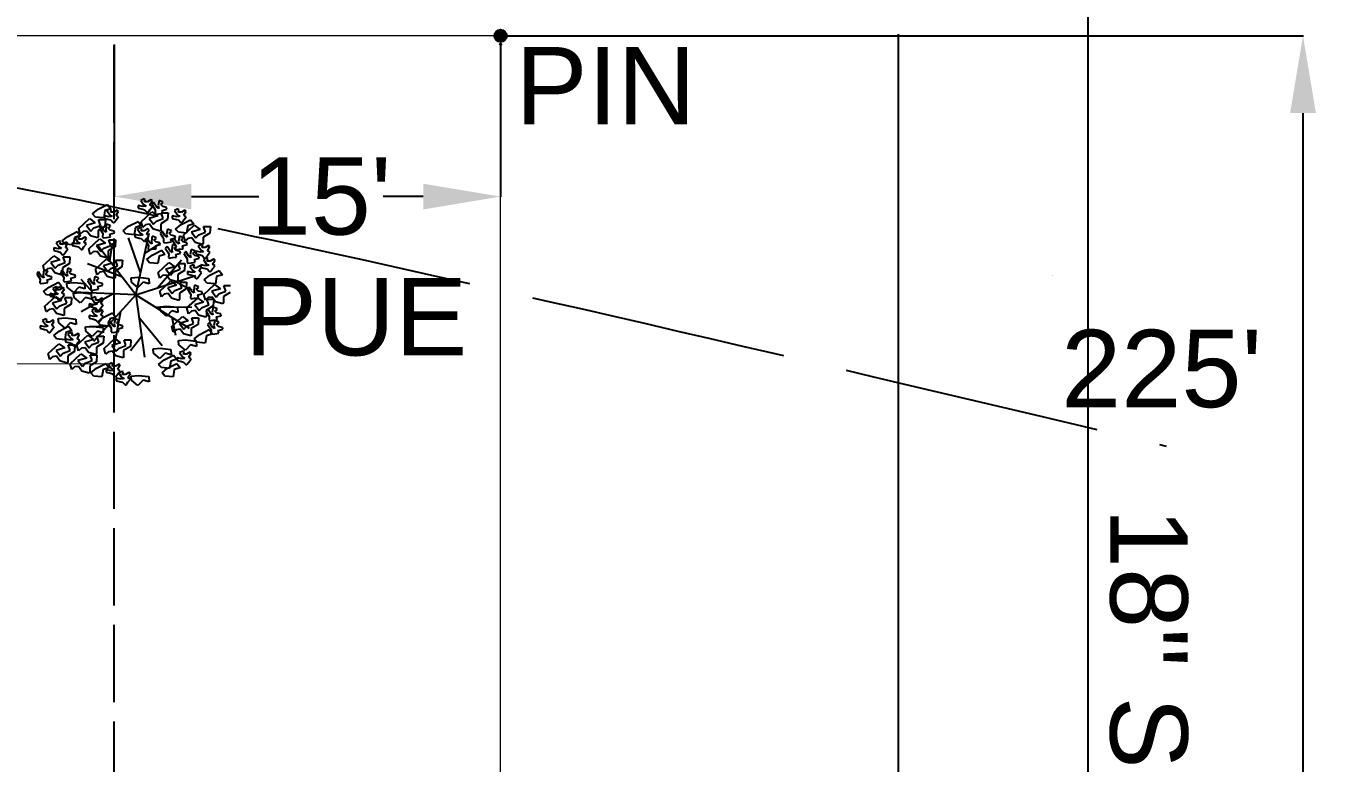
# Model space of a CAD drawing. Header units: inches. Extents: x 24644 to 29599, y 4928 to 7841.
# Drawn here: x 26571 to 27173, y 7134 to 7477 of the extents above; entities that cross this region are included whole.
import ezdxf

# ---------------------------------------------------------------- set-up
doc = ezdxf.new("R2010")
doc.units = ezdxf.units.IN
doc.header["$LTSCALE"] = 10
doc.header["$MEASUREMENT"] = 0
doc.linetypes.add('ACAD_ISO02W100', pattern=[15, 12, -3])
doc.layers.get('Defpoints').update_dxf_attribs({"linetype": 'ACAD_ISO02W100'})
doc.layers.add('Boundary', color=12, linetype='Continuous', lineweight=0)
for name, color, linetype in [('Dimension', 6, 'Continuous'), ('Existing contour', 30, 'Continuous'), ('New contour', 80, 'Continuous'), ('pins', 7, 'Continuous'), ('SD LINE', 4, 'Continuous'), ('TEXT', 7, 'Continuous'), ('Tree', 109, 'Continuous')]:
    doc.layers.add(name, color=color, linetype=linetype)
doc.styles.get("Standard").update_dxf_attribs({"font": 'arial.ttf'})
doc.dimstyles.get("Standard").update_dxf_attribs({"dimtxt": 36, "dimasz": 36, "dimexe": 0.18, "dimexo": 0.0625, "dimgap": 0.09, "dimtad": 0, "dimtih": 1, "dimtoh": 1, "dimdec": 0, "dimzin": 0, "dimdsep": 46, "dimlunit": 3, "dimtxsty": 'Standard', "dimcen": 0.09, "dimadec": 0, "dimazin": 0, "dimtfac": 1, "dimtdec": 0, "dimtofl": 0, "dimtmove": 0, "dimatfit": 3, "dimfxl": 1, "dimtolj": 1, "dimtzin": 0, "dimarcsym": 0})

# ---------------------------------------------------------------- blocks, each defined once
blk = doc.blocks.new('Tree')
at = {"color": 116, "true_color": 0x136734}
for p, q in [((-12.25, 24.91), (-13.84, 24.18)), ((-13.84, 24.18), (-12.48, 22.24)), ((-11.8, 24.67), (-12.25, 24.91)), ((-12.03, 23.46), (-11.8, 24.67)), ((-9.08, 24.43), (-10.66, 23.46)), ((-8.4, 23.94), (-9.08, 24.43)), ((-5.31, 24.12), (-5.72, 21.79)), ((-3.67, 23.52), (-5.31, 24.12)), ((-36.24, 17.93), (-33.67, 20.02)), ((-33.67, 20.02), (-29.28, 22.28)), ((-30.52, 19.42), (-31.1, 16.04)), ((-27.77, 20.29), (-30.52, 19.42)), ((-28.01, 20.18), (-29.6, 19.45)), ((-29.6, 19.45), (-28.24, 17.51)), ((-29.28, 22.28), (-27.77, 20.29)), ((-27.56, 19.94), (-28.01, 20.18)), ((-27.79, 18.73), (-27.56, 19.94)), ((-26.43, 18.73), (-27.79, 18.73)), ((-24.84, 19.7), (-26.43, 18.73)), ((-25.3, 17.27), (-24.16, 19.21)), ((-24.16, 19.21), (-24.84, 19.7)), ((-14.97, 21.76), (-14.97, 20.54)), ((-12.71, 21.27), (-14.97, 21.76)), ((-14.97, 20.54), (-12.93, 20.06)), ((-13.58, 14.26), (-8.59, 18.88)), ((-12.93, 20.06), (-12.03, 19.81)), ((-11.34, 21.51), (-12.71, 21.27)), ((-12.48, 22.24), (-11.34, 21.51)), ((-10.66, 23.46), (-12.03, 23.46)), ((-12.03, 19.81), (-10.89, 18.6)), ((-10.89, 18.6), (-10.44, 18.6)), ((-10.44, 18.6), (-9.53, 19.81)), ((-9.53, 22), (-8.4, 23.94)), ((-8.4, 21.27), (-9.53, 22)), ((-9.53, 19.81), (-8.4, 21.27)), ((-7.82, 23.21), (-8.68, 22.35)), ((-8.68, 22.35), (-7.58, 20.57)), ((-8.59, 18.88), (-5.88, 16.93)), ((-6.57, 21.26), (-7.82, 23.21)), ((-7.58, 20.57), (-7.12, 19.75)), ((-7.12, 19.75), (-7.17, 18.09)), ((-7.17, 18.09), (-6.85, 17.77)), ((-5.43, 20.47), (-6.57, 21.26)), ((-5.72, 21.79), (-5.43, 20.47)), ((-5.35, 17.99), (-3.52, 18.22)), ((-4.54, 22.33), (-3.52, 23.02)), ((-3.58, 21.37), (-4.54, 22.33)), ((-3.38, 15.72), (-4.29, 18.39)), ((-4.29, 18.39), (-1.12, 18.39)), ((-3.81, 19.54), (-1.63, 20.11)), ((-3.52, 18.22), (-3.81, 19.54)), ((-3.52, 23.02), (-3.67, 23.52)), ((-1.77, 20.93), (-3.58, 21.37)), ((-1.63, 20.11), (-1.77, 20.93)), ((-1.12, 18.39), (-1.34, 15.23)), ((3.51, 20.18), (1.93, 19.45)), ((1.93, 19.45), (3.29, 17.51)), ((3.97, 19.94), (3.51, 20.18)), ((3.74, 18.73), (3.97, 19.94)), ((5.1, 18.73), (3.74, 18.73)), ((6.69, 19.7), (5.1, 18.73)), ((6.23, 17.27), (7.36, 19.21)), ((7.36, 19.21), (6.69, 19.7)), ((-42.74, 11.11), (-37.75, 15.72)), ((-35.04, 13.78), (-39.12, 12.56)), ((-39.12, 12.56), (-37.08, 9.9)), ((-37.75, 15.72), (-35.04, 13.78)), ((-34.94, 16.42), (-36.24, 17.93)), ((-35.72, 11.35), (-32.54, 12.56)), ((-31.1, 16.04), (-34.94, 16.42)), ((-30.51, 12.08), (-33.68, 10.14)), ((-32.54, 12.56), (-33.45, 15.24)), ((-33.45, 15.24), (-30.28, 15.24)), ((-32.26, 12.17), (-33.12, 11.32)), ((-31, 10.23), (-32.26, 12.17)), ((-30.73, 17.03), (-30.73, 15.81)), ((-28.47, 16.54), (-30.73, 17.03)), ((-30.73, 15.81), (-28.69, 15.33)), ((-30.28, 15.24), (-30.51, 12.08)), ((-29.74, 13.09), (-30.15, 10.76)), ((-28.1, 12.48), (-29.74, 13.09)), ((-28.69, 15.33), (-27.79, 15.08)), ((-27.11, 16.78), (-28.47, 16.54)), ((-28.24, 17.51), (-27.11, 16.78)), ((-27.96, 11.99), (-28.1, 12.48)), ((-27.79, 15.08), (-26.66, 13.87)), ((-26.66, 13.87), (-26.2, 13.87)), ((-26.2, 13.87), (-25.3, 15.08)), ((-24.16, 16.54), (-25.3, 17.27)), ((-25.3, 15.08), (-24.16, 16.54)), ((-22.06, 10.05), (-19.49, 12.14)), ((-19.49, 12.14), (-15.09, 14.4)), ((-13.58, 12.41), (-16.33, 11.53)), ((-15.09, 14.4), (-13.58, 12.41)), ((-12.9, 11.59), (-13.58, 14.26)), ((-11.54, 12.81), (-12.9, 11.59)), ((-9.72, 13.05), (-11.54, 12.81)), ((-5.88, 16.93), (-9.95, 15.72)), ((-9.95, 15.72), (-7.91, 13.05)), ((-8.14, 10.86), (-9.72, 13.05)), ((-7.91, 13.05), (-6.55, 14.51)), ((-6.85, 17.77), (-5.35, 17.99)), ((-6.55, 14.51), (-3.38, 15.72)), ((-1.34, 15.23), (-4.51, 13.29)), ((-4.51, 13.29), (-4.51, 10.38)), ((0.8, 17.03), (0.8, 15.81)), ((3.06, 16.54), (0.8, 17.03)), ((0.8, 15.81), (2.83, 15.33)), ((2.38, 10.83), (4.95, 12.92)), ((2.83, 15.33), (3.74, 15.08)), ((4.42, 16.78), (3.06, 16.54)), ((3.29, 17.51), (4.42, 16.78)), ((3.74, 15.08), (4.87, 13.87)), ((4.87, 13.87), (5.32, 13.87)), ((4.95, 12.92), (9.34, 15.19)), ((5.32, 13.87), (6.23, 15.08)), ((6.13, 7.96), (11.11, 12.57)), ((7.36, 16.54), (6.23, 17.27)), ((6.23, 15.08), (7.36, 16.54)), ((8.1, 12.32), (7.52, 8.94)), ((10.86, 13.19), (8.1, 12.32)), ((9.34, 15.19), (10.86, 13.19)), ((11.11, 12.57), (13.83, 10.63)), ((16.33, 9.41), (15.42, 12.09)), ((15.42, 12.09), (18.59, 12.09)), ((18.59, 12.09), (18.36, 8.93)), ((-50.43, 5.32), (-47.86, 7.41)), ((-47.86, 7.41), (-43.47, 9.67)), ((-44.71, 6.8), (-45.29, 3.42)), ((-41.95, 7.68), (-44.71, 6.8)), ((-42.99, 7.57), (-44.58, 6.84)), ((-44.58, 6.84), (-43.22, 4.9)), ((-43.47, 9.67), (-41.95, 7.68)), ((-42.54, 7.33), (-42.99, 7.57)), ((-42.77, 6.12), (-42.54, 7.33)), ((-41.4, 6.12), (-42.77, 6.12)), ((-42.06, 8.44), (-42.74, 11.11)), ((-40.7, 9.66), (-42.06, 8.44)), ((-39.82, 7.09), (-41.4, 6.12)), ((-38.89, 9.9), (-40.7, 9.66)), ((-40.27, 4.66), (-39.14, 6.6)), ((-39.14, 6.6), (-39.82, 7.09)), ((-37.3, 7.71), (-38.89, 9.9)), ((-38.01, 1.65), (-33.03, 6.26)), ((-33.91, 6.74), (-37.3, 7.71)), ((-37.08, 9.9), (-35.72, 11.35)), ((-33.68, 7.23), (-33.91, 6.74)), ((-33.68, 10.14), (-33.68, 7.23)), ((-33.12, 11.32), (-32.02, 9.53)), ((-33.03, 6.26), (-30.31, 4.32)), ((-32.02, 9.53), (-31.55, 8.72)), ((-31.55, 8.72), (-31.61, 7.06)), ((-31.61, 7.06), (-31.29, 6.74)), ((-31.29, 6.74), (-29.79, 6.96)), ((-29.87, 9.44), (-31, 10.23)), ((-30.15, 10.76), (-29.87, 9.44)), ((-29.79, 6.96), (-27.96, 7.18)), ((-28.97, 11.29), (-27.96, 11.99)), ((-28.01, 10.33), (-28.97, 11.29)), ((-28.24, 8.5), (-26.07, 9.07)), ((-27.96, 7.18), (-28.24, 8.5)), ((-26.2, 9.9), (-28.01, 10.33)), ((-26.07, 9.07), (-26.2, 9.9)), ((-20.75, 8.54), (-22.06, 10.05)), ((-16.91, 8.15), (-20.75, 8.54)), ((-13.9, -9.45), (-19.61, 6.76)), ((-16.33, 11.53), (-16.91, 8.15)), ((-16.55, 8.36), (-16.55, 7.14)), ((-14.28, 7.87), (-16.55, 8.36)), ((-16.55, 7.14), (-14.51, 6.66)), ((-16.13, -19.75), (-9.91, 8.95)), ((-13.83, 11.51), (-15.41, 10.78)), ((-15.41, 10.78), (-14.05, 8.84)), ((-14.51, 6.66), (-13.6, 6.41)), ((-12.92, 8.11), (-14.28, 7.87)), ((-14.05, 8.84), (-12.92, 8.11)), ((-13.37, 11.27), (-13.83, 11.51)), ((-13.6, 10.06), (-13.37, 11.27)), ((-12.24, 10.06), (-13.6, 10.06)), ((-13.6, 6.41), (-12.47, 5.2)), ((-10.65, 11.03), (-12.24, 10.06)), ((-12.02, 5.2), (-11.11, 6.41)), ((-10.97, 6.66), (-11.83, 5.8)), ((-11.11, 8.6), (-9.98, 10.54)), ((-9.98, 7.87), (-11.11, 8.6)), ((-11.11, 6.41), (-9.98, 7.87)), ((-9.72, 4.71), (-10.97, 6.66)), ((-9.98, 10.54), (-10.65, 11.03)), ((-8.46, 7.57), (-8.87, 5.24)), ((-6.82, 6.96), (-8.46, 7.57)), ((-4.74, 9.89), (-8.14, 10.86)), ((-7.69, 5.78), (-6.67, 6.47)), ((-6.67, 6.47), (-6.82, 6.96)), ((-4.51, 10.38), (-4.74, 9.89)), ((-3.88, 9.81), (-4.74, 8.95)), ((-4.74, 8.95), (-3.64, 7.17)), ((-2.63, 7.86), (-3.88, 9.81)), ((-3.64, 7.17), (-3.17, 6.35)), ((-3.17, 6.35), (-3.23, 4.69)), ((-1.49, 7.07), (-2.63, 7.86)), ((-1.37, 10.72), (-1.78, 8.39)), ((-1.78, 8.39), (-1.49, 7.07)), ((0.27, 10.12), (-1.37, 10.72)), ((-0.6, 8.93), (0.42, 9.62)), ((0.37, 7.97), (-0.6, 8.93)), ((0.13, 6.14), (2.31, 6.71)), ((0.42, 4.82), (0.13, 6.14)), ((0.42, 9.62), (0.27, 10.12)), ((2.17, 7.53), (0.37, 7.97)), ((1.64, 6.66), (0.78, 5.8)), ((2.89, 4.71), (1.64, 6.66)), ((2.31, 6.71), (2.17, 7.53)), ((3.68, 9.33), (2.38, 10.83)), ((7.52, 8.94), (3.68, 9.33)), ((4.15, 7.57), (3.74, 5.24)), ((5.79, 6.96), (4.15, 7.57)), ((4.92, 5.78), (5.94, 6.47)), ((5.94, 6.47), (5.79, 6.96)), ((6.81, 5.29), (6.13, 7.96)), ((8.17, 6.5), (6.81, 5.29)), ((9.98, 6.74), (8.17, 6.5)), ((13.83, 10.63), (9.75, 9.41)), ((9.75, 9.41), (11.79, 6.74)), ((11.57, 4.56), (9.98, 6.74)), ((11.79, 6.74), (13.15, 8.2)), ((13.15, 8.2), (16.33, 9.41)), ((18.36, 8.93), (15.19, 6.99)), ((15.19, 6.99), (15.19, 4.07)), ((-54.38, 2.05), (-54.38, 0.84)), ((-52.12, 1.56), (-54.38, 2.05)), ((-54.38, 0.84), (-52.34, 0.35)), ((-51.66, 5.21), (-53.25, 4.48)), ((-53.25, 4.48), (-51.89, 2.54)), ((-52.34, 0.35), (-51.44, 0.11)), ((-50.75, 1.81), (-52.12, 1.56)), ((-51.89, 2.54), (-50.75, 1.81)), ((-51.21, 4.96), (-51.66, 5.21)), ((-51.44, 3.75), (-51.21, 4.96)), ((-50.07, 3.75), (-51.44, 3.75)), ((-51.44, 0.11), (-50.3, -1.11)), ((-49.13, 3.81), (-50.43, 5.32)), ((-48.49, 4.72), (-50.07, 3.75)), ((-49.85, -1.11), (-48.94, 0.11)), ((-45.29, 3.42), (-49.13, 3.81)), ((-48.94, 2.29), (-47.81, 4.24)), ((-47.81, 1.56), (-48.94, 2.29)), ((-48.94, 0.11), (-47.81, 1.56)), ((-47.81, 4.24), (-48.49, 4.72)), ((-45.71, 4.42), (-45.71, 3.2)), ((-43.45, 3.93), (-45.71, 4.42)), ((-45.71, 3.2), (-43.67, 2.72)), ((-43.67, 2.72), (-42.77, 2.47)), ((-42.08, 4.17), (-43.45, 3.93)), ((-43.22, 4.9), (-42.08, 4.17)), ((-42.77, 2.47), (-41.63, 1.26)), ((-41.63, 1.26), (-41.18, 1.26)), ((-41.18, 1.26), (-40.27, 2.47)), ((-39.14, 3.93), (-40.27, 4.66)), ((-40.27, 2.47), (-39.14, 3.93)), ((-37.33, -1.02), (-38.01, 1.65)), ((-35.97, 0.2), (-37.33, -1.02)), ((-34.16, 0.44), (-35.97, 0.2)), ((-30.31, 4.32), (-34.39, 3.11)), ((-34.39, 3.11), (-32.35, 0.44)), ((-32.57, -1.75), (-34.16, 0.44)), ((-16.13, -19.75), (-34.12, 3.46)), ((-32.35, 0.44), (-30.99, 1.9)), ((-30.99, 1.9), (-27.81, 3.11)), ((-25.78, 2.62), (-28.95, 0.68)), ((-28.95, 0.68), (-28.95, -2.23)), ((-27.81, 3.11), (-28.72, 5.78)), ((-28.72, 5.78), (-25.55, 5.78)), ((-28.23, -4.13), (-27.04, 4.24)), ((-25.55, 5.78), (-25.78, 2.62)), ((-12.47, 5.2), (-12.02, 5.2)), ((-11.95, -0.44), (-4.76, 4.03)), ((-11.83, 5.8), (-10.74, 4.01)), ((-10.74, 4.01), (-10.27, 3.2)), ((-10.27, 3.2), (-10.33, 1.54)), ((-10.33, 1.54), (-10.01, 1.22)), ((-10.01, 1.22), (-8.51, 1.44)), ((-8.59, 3.92), (-9.72, 4.71)), ((-8.87, 5.24), (-8.59, 3.92)), ((-8.51, 1.44), (-6.68, 1.67)), ((-8.45, -1.26), (-4.06, 1)), ((-6.73, 4.81), (-7.69, 5.78)), ((-6.96, 2.98), (-4.79, 3.56)), ((-6.68, 1.67), (-6.96, 2.98)), ((-4.92, 4.38), (-6.73, 4.81)), ((-4.79, 3.56), (-4.92, 4.38)), ((-4.06, 1), (-2.54, -0.99)), ((-3.23, 4.69), (-2.91, 4.37)), ((-2.91, 4.37), (-1.41, 4.59)), ((-1.52, 2.72), (-2.38, 1.86)), ((-2.38, 1.86), (-1.28, 0.07)), ((-0.26, 0.77), (-1.52, 2.72)), ((-1.41, 4.59), (0.42, 4.82)), ((-1.28, 0.07), (-0.81, -0.74)), ((0.87, -0.02), (-0.26, 0.77)), ((1, 3.63), (0.59, 1.3)), ((0.59, 1.3), (0.87, -0.02)), ((0.78, 5.8), (1.88, 4.01)), ((2.64, 3.02), (1, 3.63)), ((1.77, 1.84), (2.78, 2.53)), ((2.73, 0.87), (1.77, 1.84)), ((1.88, 4.01), (2.34, 3.2)), ((2.34, 3.2), (2.29, 1.54)), ((2.29, 1.54), (2.61, 1.22)), ((2.61, 1.22), (4.1, 1.44)), ((2.78, 2.53), (2.64, 3.02)), ((4.54, 0.44), (2.73, 0.87)), ((4.03, 3.92), (2.89, 4.71)), ((3.74, 5.24), (4.03, 3.92)), ((4.1, 1.44), (5.93, 1.67)), ((4.67, -0.38), (4.54, 0.44)), ((5.88, 4.81), (4.92, 5.78)), ((5.65, 2.98), (7.83, 3.56)), ((5.93, 1.67), (5.65, 2.98)), ((7.69, 4.38), (5.88, 4.81)), ((7.15, 0.35), (6.3, -0.51)), ((8.41, -1.6), (7.15, 0.35)), ((7.83, 3.56), (7.69, 4.38)), ((9.67, 1.26), (9.26, -1.07)), ((11.31, 0.66), (9.67, 1.26)), ((10.44, -0.53), (11.45, 0.16)), ((11.45, 0.16), (11.31, 0.66)), ((14.96, 3.59), (11.57, 4.56)), ((11.83, 0.48), (11.83, -0.74)), ((14.09, -0.01), (11.83, 0.48)), ((14.55, 3.63), (12.96, 2.9)), ((12.96, 2.9), (14.32, 0.96)), ((15.45, 0.23), (14.09, -0.01)), ((14.32, 0.96), (15.45, 0.23)), ((15, 3.39), (14.55, 3.63)), ((14.77, 2.18), (15, 3.39)), ((16.14, 2.18), (14.77, 2.18)), ((15.19, 4.07), (14.96, 3.59)), ((17.72, 3.15), (16.14, 2.18)), ((17.26, 0.72), (18.4, 2.66)), ((18.4, -0.01), (17.26, 0.72)), ((18.4, 2.66), (17.72, 3.15)), ((-59.29, -6.23), (-54.31, -1.62)), ((-51.59, -3.56), (-55.67, -4.78)), ((-55.67, -4.78), (-53.63, -7.45)), ((-54.31, -1.62), (-51.59, -3.56)), ((-53.63, -7.45), (-52.27, -5.99)), ((-52.27, -5.99), (-49.1, -4.78)), ((-50.3, -1.11), (-49.85, -1.11)), ((-47.06, -5.26), (-50.23, -7.2)), ((-49.1, -4.78), (-50.01, -2.1)), ((-50.01, -2.1), (-46.83, -2.1)), ((-46.83, -2.1), (-47.06, -5.26)), ((-22.58, -11.42), (-38.68, -5.38)), ((-34.86, -7.81), (-29.87, -3.19)), ((-29.18, -2.72), (-32.57, -1.75)), ((-27.16, -5.14), (-31.23, -6.35)), ((-29.87, -3.19), (-27.16, -5.14)), ((-28.95, -2.23), (-29.18, -2.72)), ((-24.66, -6.35), (-25.57, -3.68)), ((-25.57, -3.68), (-22.4, -3.68)), ((-22.4, -3.68), (-22.62, -6.84)), ((-11.02, -3.35), (-8.45, -1.26)), ((-9.72, -4.86), (-11.02, -3.35)), ((-5.88, -5.25), (-9.72, -4.86)), ((-6.1, -16.53), (5.09, -3.47)), ((-5.3, -1.87), (-5.88, -5.25)), ((-5.7, -9.38), (-0.71, -4.77)), ((-2.54, -0.99), (-5.3, -1.87)), ((-0.81, -0.74), (-0.87, -2.4)), ((-0.87, -2.4), (-0.55, -2.72)), ((-0.71, -4.77), (2.01, -6.71)), ((-0.55, -2.72), (0.95, -2.5)), ((0.95, -2.5), (2.78, -2.28)), ((2.5, -0.96), (4.67, -0.38)), ((2.78, -2.28), (2.5, -0.96)), ((4.5, -7.93), (3.59, -5.25)), ((3.59, -5.25), (6.76, -5.25)), ((6.3, -0.51), (7.39, -2.29)), ((6.76, -5.25), (6.54, -8.41)), ((7.39, -2.29), (7.86, -3.11)), ((7.86, -3.11), (7.8, -4.77)), ((7.8, -4.77), (8.12, -5.09)), ((8.12, -5.09), (9.62, -4.87)), ((9.54, -2.39), (8.41, -1.6)), ((10.61, -5.83), (9.02, -6.56)), ((9.26, -1.07), (9.54, -2.39)), ((9.62, -4.87), (11.45, -4.64)), ((11.4, -1.49), (10.44, -0.53)), ((11.06, -6.07), (10.61, -5.83)), ((11.17, -3.32), (13.34, -2.75)), ((11.45, -4.64), (11.17, -3.32)), ((13.21, -1.93), (11.4, -1.49)), ((11.83, -0.74), (13.87, -1.22)), ((13.34, -2.75), (13.21, -1.93)), ((13.87, -1.22), (14.77, -1.47)), ((14.19, -5.83), (14.19, -7.04)), ((16.46, -6.32), (14.19, -5.83)), ((14.77, -1.47), (15.91, -2.68)), ((16.91, -2.68), (15.33, -3.41)), ((15.33, -3.41), (16.69, -5.34)), ((15.91, -2.68), (16.36, -2.68)), ((16.36, -2.68), (17.26, -1.47)), ((16.69, -5.34), (17.82, -6.07)), ((17.37, -2.92), (16.91, -2.68)), ((17.14, -4.13), (17.37, -2.92)), ((18.5, -4.13), (17.14, -4.13)), ((17.26, -1.47), (18.4, -0.01)), ((20.09, -3.16), (18.5, -4.13)), ((19.63, -5.59), (20.76, -3.65)), ((20.76, -6.32), (19.63, -5.59)), ((20.76, -3.65), (20.09, -3.16)), ((-61.42, -9.11), (-62.28, -9.97)), ((-62.28, -9.97), (-61.18, -11.75)), ((-60.17, -11.05), (-61.42, -9.11)), ((-61.18, -11.75), (-60.71, -12.56)), ((-59.03, -11.84), (-60.17, -11.05)), ((-58.9, -8.2), (-59.32, -10.53)), ((-59.32, -10.53), (-59.03, -11.84)), ((-58.61, -8.9), (-59.29, -6.23)), ((-57.27, -8.8), (-58.9, -8.2)), ((-57.26, -7.69), (-58.61, -8.9)), ((-58.14, -9.99), (-57.12, -9.29)), ((-57.17, -10.95), (-58.14, -9.99)), ((-57.12, -9.29), (-57.27, -8.8)), ((-55.44, -7.45), (-57.26, -7.69)), ((-55.37, -11.39), (-57.17, -10.95)), ((-53.85, -9.63), (-55.44, -7.45)), ((-55.23, -12.21), (-55.37, -11.39)), ((-50.46, -10.6), (-53.85, -9.63)), ((-50.39, -8.32), (-51.24, -9.18)), ((-51.24, -9.18), (-50.15, -10.96)), ((-50.23, -10.11), (-50.46, -10.6)), ((-49.13, -10.27), (-50.39, -8.32)), ((-50.23, -7.2), (-50.23, -10.11)), ((-50.15, -10.96), (-49.68, -11.78)), ((-49.68, -11.78), (-49.74, -13.44)), ((-48, -11.06), (-49.13, -10.27)), ((-47.87, -7.41), (-48.28, -9.74)), ((-48.28, -9.74), (-48, -11.06)), ((-46.23, -8.01), (-47.87, -7.41)), ((-47.1, -9.2), (-46.09, -8.51)), ((-46.14, -10.16), (-47.1, -9.2)), ((-46.37, -11.99), (-44.2, -11.42)), ((-46.09, -13.31), (-46.37, -11.99)), ((-46.09, -8.51), (-46.23, -8.01)), ((-44.33, -10.6), (-46.14, -10.16)), ((-44.2, -11.42), (-44.33, -10.6)), ((-35.26, -11.35), (-35.67, -13.68)), ((-33.62, -11.95), (-35.26, -11.35)), ((-34.18, -10.48), (-34.86, -7.81)), ((-32.82, -9.26), (-34.18, -10.48)), ((-33.47, -12.45), (-33.62, -11.95)), ((-31.01, -9.02), (-32.82, -9.26)), ((-31.23, -6.35), (-29.2, -9.02)), ((-29.42, -11.21), (-31.01, -9.02)), ((-26.02, -12.18), (-29.42, -11.21)), ((-29.2, -9.02), (-27.83, -7.56)), ((-27.83, -7.56), (-24.66, -6.35)), ((-25.8, -11.69), (-26.02, -12.18)), ((-22.62, -6.84), (-25.8, -8.78)), ((-25.8, -8.78), (-25.8, -11.69)), ((-18.34, -11.95), (-15.04, -11.64)), ((-18.09, -13.93), (-18.34, -11.95)), ((-16.13, -19.75), (11.83, -10.78)), ((-15.04, -11.64), (-10.13, -12.19)), ((-5.01, -12.05), (-5.7, -9.38)), ((-3.66, -10.84), (-5.01, -12.05)), ((-1.84, -10.6), (-3.66, -10.84)), ((2.01, -6.71), (-2.07, -7.93)), ((-2.07, -7.93), (-0.03, -10.6)), ((-0.26, -12.78), (-1.84, -10.6)), ((-0.03, -10.6), (1.33, -9.14)), ((1.33, -9.14), (4.5, -7.93)), ((6.54, -8.41), (3.37, -10.35)), ((3.37, -10.35), (3.37, -13.27)), ((7.89, -8.98), (7.89, -10.2)), ((10.15, -9.47), (7.89, -8.98)), ((7.89, -10.2), (9.93, -10.68)), ((9.02, -6.56), (10.38, -8.5)), ((9.93, -10.68), (10.83, -10.93)), ((11.51, -9.23), (10.15, -9.47)), ((10.38, -8.5), (11.51, -9.23)), ((10.83, -7.28), (11.06, -6.07)), ((12.19, -7.28), (10.83, -7.28)), ((10.83, -10.93), (11.97, -12.14)), ((13.78, -6.31), (12.19, -7.28)), ((12.42, -12.14), (13.32, -10.93)), ((13.32, -8.74), (14.46, -6.8)), ((14.46, -9.47), (13.32, -8.74)), ((13.32, -10.93), (14.46, -9.47)), ((14.46, -6.8), (13.78, -6.31)), ((14.19, -7.04), (16.23, -7.53)), ((15.78, -12.81), (18.35, -10.72)), ((16.23, -7.53), (17.14, -7.77)), ((17.82, -6.07), (16.46, -6.32)), ((17.14, -7.77), (18.27, -8.99)), ((18.27, -8.99), (18.72, -8.99)), ((18.35, -10.72), (22.74, -8.46)), ((18.72, -8.99), (19.63, -7.77)), ((19.63, -7.77), (20.76, -6.32)), ((21.5, -11.32), (20.92, -14.7)), ((24.25, -10.45), (21.5, -11.32)), ((22.74, -8.46), (24.25, -10.45)), ((-60.71, -12.56), (-60.77, -14.22)), ((-60.77, -14.22), (-60.45, -14.54)), ((-60.45, -14.54), (-58.95, -14.33)), ((-59.1, -18.33), (-56.53, -16.24)), ((-58.95, -14.33), (-57.12, -14.1)), ((-57.41, -12.78), (-55.23, -12.21)), ((-57.12, -14.1), (-57.41, -12.78)), ((-56.53, -16.24), (-52.14, -13.97)), ((-53.24, -16.07), (-54.82, -16.8)), ((-54.82, -16.8), (-53.46, -18.74)), ((-53.38, -16.84), (-53.96, -20.22)), ((-50.63, -15.97), (-53.38, -16.84)), ((-52.78, -16.32), (-53.24, -16.07)), ((-53.01, -17.53), (-52.78, -16.32)), ((-51.65, -17.53), (-53.01, -17.53)), ((-52.14, -13.97), (-50.63, -15.97)), ((-50.06, -16.56), (-51.65, -17.53)), ((-50.52, -18.99), (-49.39, -17.04)), ((-49.39, -17.04), (-50.06, -16.56)), ((-49.74, -13.44), (-49.42, -13.76)), ((-49.42, -13.76), (-47.92, -13.54)), ((-48.29, -14.32), (-45, -14.01)), ((-48.05, -16.29), (-48.29, -14.32)), ((-45.06, -18.75), (-48.05, -16.29)), ((-47.92, -13.54), (-46.09, -13.31)), ((-42.71, -16.26), (-45.06, -18.75)), ((-45, -14.01), (-40.08, -14.56)), ((-39.93, -17.06), (-42.71, -16.26)), ((-35.87, -18.98), (-41.52, -12.68)), ((-40.08, -14.56), (-39.93, -17.06)), ((-37.77, -12.26), (-38.63, -13.12)), ((-38.63, -13.12), (-37.53, -14.9)), ((-36.52, -14.21), (-37.77, -12.26)), ((-37.53, -14.9), (-37.07, -15.72)), ((-37.07, -15.72), (-37.12, -17.38)), ((-37.12, -17.38), (-36.8, -17.7)), ((-36.8, -17.7), (-35.31, -17.48)), ((-35.38, -15), (-36.52, -14.21)), ((-35.67, -13.68), (-35.38, -15)), ((-35.31, -17.48), (-33.48, -17.25)), ((-34.49, -13.14), (-33.47, -12.45)), ((-33.53, -14.1), (-34.49, -13.14)), ((-33.76, -15.93), (-31.58, -15.36)), ((-33.48, -17.25), (-33.76, -15.93)), ((-31.72, -14.54), (-33.53, -14.1)), ((-31.58, -15.36), (-31.72, -14.54)), ((-15.11, -16.38), (-18.09, -13.93)), ((-12.76, -13.89), (-15.11, -16.38)), ((-9.98, -14.69), (-12.76, -13.89)), ((-10.13, -12.19), (-9.98, -14.69)), ((-4.91, -18.05), (0.08, -13.44)), ((-4.23, -20.72), (-4.91, -18.05)), ((2.79, -15.38), (-1.28, -16.6)), ((-1.28, -16.6), (0.76, -19.27)), ((3.14, -13.75), (-0.26, -12.78)), ((0.08, -13.44), (2.79, -15.38)), ((0.76, -19.27), (2.12, -17.81)), ((2.12, -17.81), (5.29, -16.6)), ((2.68, -13.71), (10.15, -17.7)), ((3.37, -13.27), (3.14, -13.75)), ((7.33, -17.08), (4.16, -19.02)), ((5.29, -16.6), (4.38, -13.93)), ((4.38, -13.93), (7.55, -13.93)), ((7.55, -13.93), (7.33, -17.08)), ((8.73, -16.2), (7.87, -17.06)), ((7.87, -17.06), (8.97, -18.84)), ((9.98, -18.15), (8.73, -16.2)), ((11.25, -15.29), (10.83, -17.62)), ((10.83, -17.62), (11.12, -18.94)), ((12.88, -15.89), (11.25, -15.29)), ((11.97, -12.14), (12.42, -12.14)), ((12.01, -17.08), (13.03, -16.39)), ((12.98, -18.04), (12.01, -17.08)), ((13.03, -16.39), (12.88, -15.89)), ((14.78, -18.48), (12.98, -18.04)), ((15.59, -19.63), (20.57, -15.02)), ((17.08, -14.32), (15.78, -12.81)), ((20.92, -14.7), (17.08, -14.32)), ((23.29, -16.96), (19.21, -18.18)), ((20.57, -15.02), (23.29, -16.96)), ((25.78, -18.18), (24.87, -15.5)), ((24.87, -15.5), (28.05, -15.5)), ((-57.8, -19.83), (-59.1, -18.33)), ((-58.51, -25.15), (-53.52, -20.53)), ((-53.96, -20.22), (-57.8, -19.83)), ((-55.96, -19.23), (-55.96, -20.44)), ((-53.69, -19.72), (-55.96, -19.23)), ((-55.96, -20.44), (-53.92, -20.93)), ((-50.8, -22.48), (-54.88, -23.69)), ((-54.88, -23.69), (-52.84, -26.36)), ((-53.92, -20.93), (-53.01, -21.17)), ((-52.33, -19.47), (-53.69, -19.72)), ((-53.52, -20.53), (-50.8, -22.48)), ((-53.46, -18.74), (-52.33, -19.47)), ((-53.01, -21.17), (-51.88, -22.39)), ((-51.88, -22.39), (-51.43, -22.39)), ((-51.48, -24.9), (-48.31, -23.69)), ((-51.43, -22.39), (-50.52, -21.17)), ((-49.39, -19.72), (-50.52, -18.99)), ((-50.52, -21.17), (-49.39, -19.72)), ((-48.31, -23.69), (-49.22, -21.02)), ((-49.22, -21.02), (-46.05, -21.02)), ((-46.05, -21.02), (-46.27, -24.18)), ((-16.13, -19.75), (-45.47, -18.61)), ((-45.14, -19.05), (-41.84, -18.74)), ((-44.89, -21.02), (-45.14, -19.05)), ((-41.91, -23.48), (-44.89, -21.02)), ((-39.56, -20.99), (-41.91, -23.48)), ((-41.84, -18.74), (-36.93, -19.29)), ((-26.66, -19.34), (-41.63, -27.78)), ((-36.78, -21.79), (-39.56, -20.99)), ((-37.83, -23.96), (-37.83, -25.17)), ((-35.56, -24.45), (-37.83, -23.96)), ((-36.93, -19.29), (-36.78, -21.79)), ((-35.11, -20.8), (-36.69, -21.53)), ((-36.69, -21.53), (-35.34, -23.47)), ((-16.13, -19.75), (-35.86, -41.49)), ((-35.34, -23.47), (-34.2, -24.2)), ((-34.65, -21.05), (-35.11, -20.8)), ((-34.88, -22.26), (-34.65, -21.05)), ((-33.52, -22.26), (-34.88, -22.26)), ((-31.93, -21.29), (-33.52, -22.26)), ((-32.39, -23.72), (-31.26, -21.77)), ((-31.26, -24.45), (-32.39, -23.72)), ((-31.26, -21.77), (-31.93, -21.29)), ((-16.13, -19.75), (-12.15, -48.84)), ((-16.13, -19.75), (8.71, -35.4)), ((-2.87, -19.51), (-4.23, -20.72)), ((-1.05, -19.27), (-2.87, -19.51)), ((0.53, -21.45), (-1.05, -19.27)), ((3.93, -22.42), (0.53, -21.45)), ((4.16, -21.94), (3.93, -22.42)), ((4.16, -19.02), (4.16, -21.94)), ((7.7, -25.94), (12.69, -21.32)), ((8.97, -18.84), (9.44, -19.66)), ((9.44, -19.66), (9.38, -21.32)), ((9.38, -21.32), (9.7, -21.64)), ((9.7, -21.64), (11.2, -21.42)), ((11.12, -18.94), (9.98, -18.15)), ((11.2, -21.42), (13.03, -21.19)), ((15.41, -23.27), (11.33, -24.48)), ((12.69, -21.32), (15.41, -23.27)), ((12.74, -19.87), (14.92, -19.3)), ((13.03, -21.19), (12.74, -19.87)), ((14.92, -19.3), (14.78, -18.48)), ((16.27, -22.3), (15.59, -19.63)), ((17.62, -21.08), (16.27, -22.3)), ((17.9, -24.48), (16.99, -21.81)), ((16.99, -21.81), (20.16, -21.81)), ((19.44, -20.84), (17.62, -21.08)), ((19.21, -18.18), (21.25, -20.84)), ((21.03, -23.03), (19.44, -20.84)), ((20.16, -21.81), (19.94, -24.97)), ((24.42, -24), (21.03, -23.03)), ((21.25, -20.84), (22.61, -19.39)), ((22.61, -19.39), (25.78, -18.18)), ((24.65, -23.51), (24.42, -24)), ((27.82, -18.66), (24.65, -20.6)), ((24.65, -20.6), (24.65, -23.51)), ((-57.82, -27.82), (-58.51, -25.15)), ((-56.47, -26.6), (-57.82, -27.82)), ((-54.65, -26.36), (-56.47, -26.6)), ((-53.07, -28.55), (-54.65, -26.36)), ((-49.67, -29.52), (-53.07, -28.55)), ((-52.84, -26.36), (-51.48, -24.9)), ((-49.44, -29.03), (-49.67, -29.52)), ((-46.27, -24.18), (-49.44, -26.12)), ((-49.44, -26.12), (-49.44, -29.03)), ((-37.83, -25.17), (-35.79, -25.66)), ((-37.83, -29.48), (-37.83, -30.69)), ((-35.56, -29.97), (-37.83, -29.48)), ((-35.11, -26.32), (-36.69, -27.05)), ((-36.69, -27.05), (-35.34, -28.99)), ((-35.79, -25.66), (-34.88, -25.9)), ((-34.2, -24.2), (-35.56, -24.45)), ((-34.2, -29.72), (-35.56, -29.97)), ((-35.34, -28.99), (-34.2, -29.72)), ((-34.65, -26.57), (-35.11, -26.32)), ((-34.88, -25.9), (-33.75, -27.12)), ((-34.88, -27.78), (-34.65, -26.57)), ((-33.52, -27.78), (-34.88, -27.78)), ((-33.75, -27.12), (-33.3, -27.12)), ((-31.93, -26.81), (-33.52, -27.78)), ((-33.3, -27.12), (-32.39, -25.9)), ((-32.39, -25.9), (-31.26, -24.45)), ((-32.39, -29.24), (-31.26, -27.29)), ((-31.26, -29.97), (-32.39, -29.24)), ((-32.39, -31.42), (-31.26, -29.97)), ((-31.26, -27.29), (-31.93, -26.81)), ((-31.31, -30.43), (-26.92, -28.16)), ((-26.92, -28.16), (-25.4, -30.16)), ((-23.21, -27.55), (-26.36, -44.45)), ((-7.21, -25.37), (9.98, -25.54)), ((-4.94, -25.35), (-1.65, -25.04)), ((-4.69, -27.33), (-4.94, -25.35)), ((-1.71, -29.78), (-4.69, -27.33)), ((0.64, -27.29), (-1.71, -29.78)), ((-1.65, -25.04), (3.27, -25.59)), ((0.61, -34.61), (5.6, -29.99)), ((3.42, -28.09), (0.64, -27.29)), ((3.27, -25.59), (3.42, -28.09)), ((5.6, -29.99), (8.31, -31.94)), ((8.38, -28.61), (7.7, -25.94)), ((9.74, -27.39), (8.38, -28.61)), ((11.56, -27.15), (9.74, -27.39)), ((11.33, -24.48), (13.37, -27.15)), ((13.14, -29.33), (11.56, -27.15)), ((16.54, -30.3), (13.14, -29.33)), ((13.37, -27.15), (14.73, -25.69)), ((14.73, -25.69), (17.9, -24.48)), ((17.4, -26.45), (16.54, -27.31)), ((16.54, -27.31), (17.64, -29.09)), ((16.77, -29.82), (16.54, -30.3)), ((19.94, -24.97), (16.77, -26.91)), ((16.77, -26.91), (16.77, -29.82)), ((18.65, -28.39), (17.4, -26.45)), ((17.64, -29.09), (18.11, -29.9)), ((18.11, -29.9), (18.05, -31.57)), ((19.79, -29.18), (18.65, -28.39)), ((19.92, -25.54), (19.5, -27.87)), ((19.5, -27.87), (19.79, -29.18)), ((21.55, -26.14), (19.92, -25.54)), ((20.68, -27.33), (21.7, -26.63)), ((21.65, -28.29), (20.68, -27.33)), ((21.41, -30.12), (23.59, -29.55)), ((21.7, -31.44), (21.41, -30.12)), ((21.7, -26.63), (21.55, -26.14)), ((23.45, -28.73), (21.65, -28.29)), ((23.59, -29.55), (23.45, -28.73)), ((-60.69, -34.2), (-60.69, -35.42)), ((-58.42, -34.69), (-60.69, -34.2)), ((-60.69, -35.42), (-58.65, -35.9)), ((-57.97, -31.05), (-59.55, -31.78)), ((-59.55, -31.78), (-58.19, -33.72)), ((-58.65, -35.9), (-57.74, -36.15)), ((-57.06, -34.45), (-58.42, -34.69)), ((-58.19, -33.72), (-57.06, -34.45)), ((-57.51, -31.3), (-57.97, -31.05)), ((-57.74, -32.51), (-57.51, -31.3)), ((-56.38, -32.51), (-57.74, -32.51)), ((-57.74, -36.15), (-56.61, -37.36)), ((-54.79, -31.54), (-56.38, -32.51)), ((-56.16, -37.36), (-55.25, -36.15)), ((-55.25, -33.97), (-54.12, -32.02)), ((-54.12, -34.69), (-55.25, -33.97)), ((-55.25, -36.15), (-54.12, -34.69)), ((-54.12, -32.02), (-54.79, -31.54)), ((-52.24, -30.87), (-48.94, -30.56)), ((-51.99, -32.85), (-52.24, -30.87)), ((-49.01, -35.3), (-51.99, -32.85)), ((-51.8, -36.73), (-47.41, -34.47)), ((-46.65, -32.81), (-49.01, -35.3)), ((-48.94, -30.56), (-44.02, -31.11)), ((-47.41, -34.47), (-45.9, -36.46)), ((-43.87, -33.61), (-46.65, -32.81)), ((-44.02, -31.11), (-43.87, -33.61)), ((-39.62, -34.81), (-36.33, -34.5)), ((-39.38, -36.79), (-39.62, -34.81)), ((-29.4, -34.38), (-37.86, -34.66)), ((-37.83, -30.69), (-35.79, -31.17)), ((-36.33, -34.5), (-31.41, -35.05)), ((-35.79, -31.17), (-34.88, -31.42)), ((-34.88, -31.42), (-33.75, -32.63)), ((-33.88, -32.52), (-31.31, -30.43)), ((-32.58, -34.02), (-33.88, -32.52)), ((-33.75, -32.63), (-33.3, -32.63)), ((-33.3, -32.63), (-32.39, -31.42)), ((-28.74, -34.41), (-32.58, -34.02)), ((-31.41, -35.05), (-31.26, -37.55)), ((-28.32, -31.97), (-29.17, -32.82)), ((-29.17, -32.82), (-28.08, -34.61)), ((-28.16, -31.03), (-28.74, -34.41)), ((-27.06, -33.91), (-28.32, -31.97)), ((-25.4, -30.16), (-28.16, -31.03)), ((-28.08, -34.61), (-27.61, -35.42)), ((-27.61, -35.42), (-27.67, -37.08)), ((-25.93, -34.7), (-27.06, -33.91)), ((-25.8, -31.05), (-26.21, -33.38)), ((-26.21, -33.38), (-25.93, -34.7)), ((-24.16, -31.66), (-25.8, -31.05)), ((-25.03, -32.85), (-24.02, -32.15)), ((-24.07, -33.81), (-25.03, -32.85)), ((-24.3, -35.64), (-22.13, -35.07)), ((-24.02, -36.96), (-24.3, -35.64)), ((-24.02, -32.15), (-24.16, -31.66)), ((-22.26, -34.24), (-24.07, -33.81)), ((-22.13, -35.07), (-22.26, -34.24)), ((-14.7, -30.19), (-3.79, -43.47)), ((0.59, -30.28), (2.33, -38.56)), ((1.29, -37.28), (0.61, -34.61)), ((2.65, -36.06), (1.29, -37.28)), ((4.46, -35.82), (2.65, -36.06)), ((8.31, -31.94), (4.23, -33.15)), ((4.23, -33.15), (6.27, -35.82)), ((6.05, -38.01), (4.46, -35.82)), ((6.27, -35.82), (7.64, -34.36)), ((7.64, -34.36), (10.81, -33.15)), ((12.85, -33.64), (9.67, -35.58)), ((9.67, -35.58), (9.67, -38.49)), ((10.81, -33.15), (9.9, -30.48)), ((9.9, -30.48), (13.07, -30.48)), ((13.07, -30.48), (12.85, -33.64)), ((13.62, -38.31), (18.01, -36.04)), ((18.19, -32.75), (17.33, -33.61)), ((17.33, -33.61), (18.43, -35.4)), ((18.01, -36.04), (19.53, -38.04)), ((18.05, -31.57), (18.37, -31.88)), ((19.44, -34.7), (18.19, -32.75)), ((18.37, -31.88), (19.87, -31.67)), ((18.43, -35.4), (18.9, -36.21)), ((20.58, -35.49), (19.44, -34.7)), ((19.87, -31.67), (21.7, -31.44)), ((20.7, -31.84), (20.29, -34.17)), ((20.29, -34.17), (20.58, -35.49)), ((22.34, -32.45), (20.7, -31.84)), ((21.47, -33.63), (22.49, -32.94)), ((22.44, -34.6), (21.47, -33.63)), ((22.2, -36.43), (24.38, -35.85)), ((22.49, -32.94), (22.34, -32.45)), ((24.24, -35.03), (22.44, -34.6)), ((24.38, -35.85), (24.24, -35.03)), ((-56.61, -37.36), (-56.16, -37.36)), ((-54.37, -38.82), (-51.8, -36.73)), ((-53.07, -40.33), (-54.37, -38.82)), ((-49.23, -40.72), (-53.07, -40.33)), ((-48.65, -37.34), (-49.23, -40.72)), ((-48.86, -40.51), (-48.86, -41.73)), ((-46.6, -41), (-48.86, -40.51)), ((-48.86, -41.73), (-46.82, -42.21)), ((-45.9, -36.46), (-48.65, -37.34)), ((-46.14, -37.36), (-47.73, -38.09)), ((-47.73, -38.09), (-46.37, -40.03)), ((-45.24, -40.76), (-46.6, -41)), ((-46.37, -40.03), (-45.24, -40.76)), ((-45.69, -37.6), (-46.14, -37.36)), ((-45.92, -38.81), (-45.69, -37.6)), ((-44.56, -38.81), (-45.92, -38.81)), ((-42.97, -37.84), (-44.56, -38.81)), ((-43.53, -43.28), (-38.54, -38.66)), ((-43.43, -40.27), (-42.29, -38.33)), ((-42.29, -41), (-43.43, -40.27)), ((-43.43, -42.45), (-42.29, -41)), ((-42.29, -38.33), (-42.97, -37.84)), ((-35.83, -40.61), (-39.91, -41.82)), ((-39.91, -41.82), (-37.87, -44.49)), ((-36.39, -39.24), (-39.38, -36.79)), ((-38.54, -38.66), (-35.83, -40.61)), ((-36.5, -43.03), (-33.33, -41.82)), ((-34.04, -36.75), (-36.39, -39.24)), ((-33.33, -41.82), (-34.24, -39.15)), ((-34.24, -39.15), (-31.07, -39.15)), ((-31.26, -37.55), (-34.04, -36.75)), ((-31.07, -39.15), (-31.29, -42.31)), ((-30.92, -44.85), (-25.93, -40.24)), ((-27.67, -37.08), (-27.35, -37.4)), ((-27.35, -37.4), (-25.85, -37.18)), ((-23.22, -42.18), (-27.29, -43.4)), ((-25.93, -40.24), (-23.22, -42.18)), ((-25.85, -37.18), (-24.02, -36.96)), ((-20.72, -43.4), (-21.63, -40.72)), ((-21.63, -40.72), (-18.46, -40.72)), ((-13.45, -39.32), (-18.68, -45.98)), ((-18.46, -40.72), (-18.68, -43.88)), ((3.73, -41.12), (7.03, -40.81)), ((3.98, -43.09), (3.73, -41.12)), ((9.45, -38.97), (6.05, -38.01)), ((7.03, -40.81), (11.94, -41.36)), ((9.67, -38.49), (9.45, -38.97)), ((11.05, -40.4), (13.62, -38.31)), ((12.35, -41.9), (11.05, -40.4)), ((11.94, -41.36), (12.09, -43.86)), ((16.19, -42.29), (12.35, -41.9)), ((16.77, -38.91), (16.19, -42.29)), ((19.53, -38.04), (16.77, -38.91)), ((18.9, -36.21), (18.84, -37.87)), ((18.84, -37.87), (19.16, -38.19)), ((19.16, -38.19), (20.66, -37.97)), ((20.66, -37.97), (22.49, -37.74)), ((22.49, -37.74), (22.2, -36.43)), ((-56.93, -47.22), (-51.94, -42.6)), ((-56.25, -49.89), (-56.93, -47.22)), ((-49.23, -44.55), (-53.3, -45.76)), ((-53.3, -45.76), (-51.27, -48.43)), ((-51.94, -42.6), (-49.23, -44.55)), ((-51.27, -48.43), (-49.9, -46.97)), ((-49.9, -46.97), (-46.73, -45.76)), ((-44.69, -46.25), (-47.87, -48.19)), ((-47.87, -48.19), (-47.87, -51.1)), ((-46.73, -45.76), (-47.64, -43.09)), ((-47.64, -43.09), (-44.47, -43.09)), ((-46.82, -42.21), (-45.92, -42.45)), ((-46.68, -51.95), (-41.7, -47.33)), ((-45.92, -42.45), (-44.78, -43.67)), ((-44.78, -43.67), (-44.33, -43.67)), ((-44.47, -43.09), (-44.69, -46.25)), ((-44.33, -43.67), (-43.43, -42.45)), ((-42.85, -45.95), (-43.53, -43.28)), ((-41.49, -44.73), (-42.85, -45.95)), ((-41.7, -47.33), (-38.98, -49.28)), ((-39.68, -44.49), (-41.49, -44.73)), ((-38.09, -46.68), (-39.68, -44.49)), ((-34.69, -47.65), (-38.09, -46.68)), ((-37.87, -44.49), (-36.5, -43.03)), ((-36.48, -50.49), (-37.39, -47.82)), ((-37.39, -47.82), (-34.22, -47.82)), ((-34.47, -47.16), (-34.69, -47.65)), ((-31.29, -42.31), (-34.47, -44.25)), ((-34.47, -44.25), (-34.47, -47.16)), ((-34.22, -47.82), (-34.45, -50.98)), ((-30.24, -47.52), (-30.92, -44.85)), ((-28.88, -46.31), (-30.24, -47.52)), ((-27.07, -46.07), (-28.88, -46.31)), ((-27.29, -43.4), (-25.26, -46.07)), ((-25.48, -48.25), (-27.07, -46.07)), ((-25.26, -46.07), (-23.89, -44.61)), ((-23.89, -44.61), (-20.72, -43.4)), ((-18.68, -43.88), (-21.85, -45.82)), ((-21.85, -45.82), (-21.85, -48.74)), ((-8.1, -45.06), (-4.8, -44.75)), ((-7.85, -47.03), (-8.1, -45.06)), ((-4.87, -49.49), (-7.85, -47.03)), ((-2.51, -47), (-4.87, -49.49)), ((-4.8, -44.75), (0.12, -45.3)), ((-2.93, -50.13), (1.46, -47.87)), ((0.27, -47.8), (-2.51, -47)), ((0.12, -45.3), (0.27, -47.8)), ((1.46, -47.87), (2.97, -49.86)), ((6.96, -45.55), (3.98, -43.09)), ((5.88, -46.03), (4.29, -46.76)), ((4.29, -46.76), (5.65, -48.7)), ((6.33, -46.27), (5.88, -46.03)), ((6.1, -47.48), (6.33, -46.27)), ((7.47, -47.48), (6.1, -47.48)), ((9.31, -43.06), (6.96, -45.55)), ((9.05, -46.51), (7.47, -47.48)), ((8.59, -48.94), (9.73, -47)), ((9.73, -47), (9.05, -46.51)), ((12.09, -43.86), (9.31, -43.06)), ((-54.89, -48.67), (-56.25, -49.89)), ((-53.08, -48.43), (-54.89, -48.67)), ((-51.49, -50.62), (-53.08, -48.43)), ((-48.09, -51.59), (-51.49, -50.62)), ((-47.87, -51.1), (-48.09, -51.59)), ((-46, -54.62), (-46.68, -51.95)), ((-44.64, -53.4), (-46, -54.62)), ((-42.83, -53.16), (-44.64, -53.4)), ((-38.98, -49.28), (-43.06, -50.49)), ((-43.06, -50.49), (-41.02, -53.16)), ((-41.24, -55.35), (-42.83, -53.16)), ((-41.02, -53.16), (-39.66, -51.7)), ((-39.66, -51.7), (-36.48, -50.49)), ((-34.45, -50.98), (-37.62, -52.92)), ((-37.62, -52.92), (-37.62, -55.83)), ((-37.03, -56.16), (-34.46, -54.07)), ((-34.46, -54.07), (-30.07, -51.81)), ((-28.56, -53.8), (-31.31, -54.68)), ((-30.07, -51.81), (-28.56, -53.8)), ((-27.23, -51.54), (-28.81, -52.27)), ((-28.81, -52.27), (-27.45, -54.21)), ((-27.45, -54.21), (-26.32, -54.94)), ((-26.77, -51.79), (-27.23, -51.54)), ((-27, -53), (-26.77, -51.79)), ((-25.64, -53), (-27, -53)), ((-24.05, -52.03), (-25.64, -53)), ((-22.08, -49.22), (-25.48, -48.25)), ((-24.51, -54.46), (-23.38, -52.51)), ((-23.38, -52.51), (-24.05, -52.03)), ((-21.85, -48.74), (-22.08, -49.22)), ((-5.5, -52.22), (-2.93, -50.13)), ((-4.2, -53.73), (-5.5, -52.22)), ((-0.36, -54.11), (-4.2, -53.73)), ((-3.93, -56.16), (-1.36, -54.07)), ((-1.36, -54.07), (3.04, -51.81)), ((0.22, -50.74), (-0.36, -54.11)), ((2.97, -49.86), (0.22, -50.74)), ((4.55, -53.8), (1.8, -54.68)), ((3.04, -51.81), (4.55, -53.8)), ((3.16, -49.18), (3.16, -50.4)), ((5.42, -49.67), (3.16, -49.18)), ((3.16, -50.4), (5.2, -50.88)), ((5.2, -50.88), (6.1, -51.13)), ((6.78, -49.43), (5.42, -49.67)), ((5.65, -48.7), (6.78, -49.43)), ((6.1, -51.13), (7.24, -52.34)), ((7.24, -52.34), (7.69, -52.34)), ((7.69, -52.34), (8.59, -51.13)), ((9.73, -49.67), (8.59, -48.94)), ((8.59, -51.13), (9.73, -49.67)), ((-37.85, -56.32), (-41.24, -55.35)), ((-37.62, -55.83), (-37.85, -56.32)), ((-35.73, -57.67), (-37.03, -56.16)), ((-31.89, -58.06), (-35.73, -57.67)), ((-31.31, -54.68), (-31.89, -58.06)), ((-29.94, -54.7), (-29.94, -55.91)), ((-27.68, -55.19), (-29.94, -54.7)), ((-29.94, -55.91), (-27.91, -56.4)), ((-27.91, -56.4), (-27, -56.64)), ((-26.32, -54.94), (-27.68, -55.19)), ((-27, -56.64), (-25.87, -57.86)), ((-25.87, -57.86), (-25.42, -57.86)), ((-25.42, -57.86), (-24.51, -56.64)), ((-25.22, -58.64), (-25.22, -59.85)), ((-22.95, -59.13), (-25.22, -58.64)), ((-25.22, -59.85), (-23.18, -60.34)), ((-23.38, -55.19), (-24.51, -54.46)), ((-24.51, -56.64), (-23.38, -55.19)), ((-22.5, -55.49), (-24.08, -56.22)), ((-24.08, -56.22), (-22.72, -58.15)), ((-21.59, -58.88), (-22.95, -59.13)), ((-22.72, -58.15), (-21.59, -58.88)), ((-22.04, -55.73), (-22.5, -55.49)), ((-22.27, -56.94), (-22.04, -55.73)), ((-20.91, -56.94), (-22.27, -56.94)), ((-19.32, -55.97), (-20.91, -56.94)), ((-19.78, -58.4), (-18.65, -56.45)), ((-18.65, -59.13), (-19.78, -58.4)), ((-19.78, -60.58), (-18.65, -59.13)), ((-18.65, -56.45), (-19.32, -55.97)), ((-18.34, -57.67), (-15.04, -57.36)), ((-18.09, -59.64), (-18.34, -57.67)), ((-15.11, -62.1), (-18.09, -59.64)), ((-12.76, -59.61), (-15.11, -62.1)), ((-15.04, -57.36), (-10.13, -57.91)), ((-9.98, -60.41), (-12.76, -59.61)), ((-10.13, -57.91), (-9.98, -60.41)), ((-2.63, -57.67), (-3.93, -56.16)), ((1.22, -58.06), (-2.63, -57.67)), ((1.8, -54.68), (1.22, -58.06)), ((-23.18, -60.34), (-22.27, -60.58)), ((-22.27, -60.58), (-21.14, -61.8)), ((-21.14, -61.8), (-20.69, -61.8)), ((-20.69, -61.8), (-19.78, -60.58))]:
    blk.add_line(p, q, dxfattribs=at)
blk = doc.blocks.new('*D79')
at = {"layer": 'Defpoints', "color": 0, "transparency": 16777216}
for p in [(26791.71, 7472.58), (26611.71, 7468.58), (26791.71, 7397.67)]:
    blk.add_point(p, dxfattribs=at)
at = {"layer": 'TEXT', "color": 0, "lineweight": -2, "transparency": 16777216}
for p, q in [((26791.71, 7472.52), (26791.71, 7397.49)), ((26611.71, 7468.52), (26611.71, 7397.49)), ((26647.71, 7397.67), (26679.21, 7397.67)), ((26755.71, 7397.67), (26737.1, 7397.67))]:
    blk.add_line(p, q, dxfattribs=at)
at = {"layer": 'TEXT', "color": 0, "transparency": 16777216}
for points in [[(26647.71, 7403.67), (26647.71, 7391.67), (26611.71, 7397.67)], [(26755.71, 7403.67), (26755.71, 7391.67), (26791.71, 7397.67)]]:
    blk.add_solid(points, dxfattribs=at)
at = {"layer": 'TEXT', "color": 0, "transparency": 16777216, "insert": (26708.16, 7397.67), "char_height": 36, "attachment_point": 5}
blk.add_mtext("\\A1;15'", dxfattribs=at)
blk = doc.blocks.new('*D90')
at = {"layer": 'Defpoints', "color": 0, "transparency": 16777216}
for p in [(26791.71, 7472.58), (26791.71, 5452.1), (27165.5, 5452.1)]:
    blk.add_point(p, dxfattribs=at)
at = {"layer": 'TEXT', "color": 0, "lineweight": -2, "transparency": 16777216}
for p, q in [((26791.77, 7472.58), (27165.68, 7472.58)), ((27165.5, 7436.58), (27165.5, 6480.81)), ((27165.5, 5488.1), (27165.5, 6443.87)), ((26791.77, 5452.1), (27165.68, 5452.1))]:
    blk.add_line(p, q, dxfattribs=at)
at = {"layer": 'TEXT', "color": 0, "transparency": 16777216}
for points in [[(27159.5, 7436.58), (27171.5, 7436.58), (27165.5, 7472.58)], [(27159.5, 5488.1), (27171.5, 5488.1), (27165.5, 5452.1)]]:
    blk.add_solid(points, dxfattribs=at)
at = {"layer": 'TEXT', "color": 0, "transparency": 16777216, "insert": (27165.5, 6462.34), "char_height": 36, "attachment_point": 5}
blk.add_mtext('\\A1;168\'-4"', dxfattribs=at)

msp = doc.modelspace()

# ---------------------------------------------------------------- hatches: boundary and pattern name
at = {"layer": 'pins'}
h = msp.add_hatch(color=256, dxfattribs=at)
h.dxf.hatch_style = 1
h.paths.add_polyline_path([(26788.83, 7472.58, 0.414214), (26791.71, 7469.7), (26791.71, 7472.58), (26794.58, 7472.58, 1)])
h.paths.add_polyline_path([(26794.58, 7472.58), (26791.71, 7472.58), (26791.71, 7469.7, 0.414214)])
h = msp.add_hatch(color=256, dxfattribs=at)
h.dxf.hatch_style = 1
h.paths.add_polyline_path([(26791.37, 7468.58), (26791.71, 7468.58), (26791.71, 7468.25, 0.414214), (26792.04, 7468.58, 1)])
h.paths.add_polyline_path([(26791.71, 7468.58), (26791.37, 7468.58, 0.414214), (26791.71, 7468.25)], flags=17)

# ---------------------------------------------------------------- linework, layer by layer
at = {"layer": 'Boundary'}
for p, q in [((26791.71, 7472.58), (25680.39, 7472.58)), ((26791.71, 5452.1), (26791.71, 7472.58))]:
    msp.add_line(p, q, dxfattribs=at)
at = {"layer": 'Boundary', "linetype": 'ACAD_ISO02W100', "lineweight": -3, "ltscale": 0.3}
msp.add_line((26611.71, 5452.1), (26611.71, 7468.58), dxfattribs=at)
at = {"layer": 'Boundary'}
msp.add_lwpolyline([(26611.71, 7010.34), (26311.59, 7009.75), (26311.59, 7319.36), (26611.71, 7319.95)], dxfattribs=at)
at = {"layer": 'Existing contour', "linetype": 'ACAD_ISO02W100'}
msp.add_open_spline([(26067.52, 7468.58), (26178.7, 7439.36), (26297.21, 7431.62), (26435.18, 7427.28), (26699.17, 7377.14), (26938.99, 7320.1), (27101.79, 7281.38)], degree=3, knots=[643.707681, 643.707681, 643.707681, 643.707681, 746.639304, 944.721123, 1181.006146, 1680.540374, 1680.540374, 1680.540374, 1680.540374], dxfattribs=at)
at = {"layer": 'New contour'}
msp.add_spline([(25388.13, 6894.69), (25639.12, 7006.72), (25704.39, 7082.1), (25774.12, 7168.58), (25888.5, 7279.83), (25926.55, 7291.55), (25963.44, 7295.47), (25977.7, 7295.19), (26003.98, 7294.18), (26046.08, 7288.36), (26087.15, 7279.83), (26111.36, 7269.17), (26136.52, 7245.19), (26167.21, 7195), (26176.39, 7092.09), (26181.54, 6951.27), (26230.19, 6880.69), (26291.79, 6875.21), (26449.71, 6883.43), (26614.35, 6886.17), (26737.84, 6834.09), (26833.88, 6702.51), (26910.71, 6477.74), (26952.62, 6239.77)], degree=3, dxfattribs=at)
at = {"layer": 'pins'}
for centre, radius in [((26791.71, 7472.58), 2.88), ((26791.71, 7468.58), 0.331)]:
    msp.add_circle(centre, radius, dxfattribs=at)
at = {"layer": 'SD LINE'}
for p, q in [((27065.32, 7481.99), (27065.32, 5399.58)), ((26976.92, 7473.42), (26976.92, 5404.42))]:
    msp.add_line(p, q, dxfattribs=at)

# ---------------------------------------------------------------- block references
at = {"layer": 'Tree'}
msp.add_blockref('Tree', (26637.96, 7371.7), dxfattribs=at)

# ---------------------------------------------------------------- texts
at = {"layer": 'Dimension', "insert": (27048.23, 7360.89), "char_height": 0.2, "attachment_point": 1}
msp.add_mtext_dynamic_manual_height_columns('{\\C30;\\c2254834;225}', width=96.7433, gutter_width=1, heights=[0], dxfattribs=at)
at = {"layer": 'New contour', "color": 0}
msp.add_text('PIN', height=36.063, dxfattribs=at).set_placement((26798.65, 7431.29))
at = {"layer": 'New contour', "ltscale": 0.3, "insert": (27052.83, 7335.58), "char_height": 36.0628, "attachment_point": 1}
msp.add_mtext_dynamic_manual_height_columns("{\\C30;\\c2254834;225'}", width=101.3501, gutter_width=1, heights=[0], dxfattribs=at)
at = {"layer": 'TEXT', "insert": (26672.6, 7359.71), "char_height": 36.063, "attachment_point": 1}
msp.add_mtext_dynamic_manual_height_columns('PUE', width=118.854, gutter_width=1, heights=[0], dxfattribs=at)
at = {"layer": 'TEXT', "insert": (27111.79, 7252.56), "char_height": 36.0628, "attachment_point": 1, "rotation": 270}
msp.add_mtext_dynamic_manual_height_columns('18" SD Line', width=1267.1374, gutter_width=1, heights=[0], dxfattribs=at)

# ---------------------------------------------------------------- dimensions: what is measured, and where the dimension line sits
at = {"layer": 'TEXT'}
dim = msp.add_linear_dim(base=(26791.71, 7397.67), p1=(26611.71, 7468.58), p2=(26791.71, 7472.58), dimstyle='Standard', dxfattribs=at)
dim.commit()
dim.dimension.update_dxf_attribs({"geometry": '*D79', "text_midpoint": (26708.16, 7397.67), "dimtype": 160})
dim = msp.add_linear_dim(base=(27165.5, 5452.1), p1=(26791.71, 7472.58), p2=(26791.71, 5452.1), angle=90, dimstyle='Standard', dxfattribs=at)
dim.commit()
dim.dimension.update_dxf_attribs({"geometry": '*D90', "text_midpoint": (27165.5, 6462.34)})

doc.saveas('drawing.dxf')
